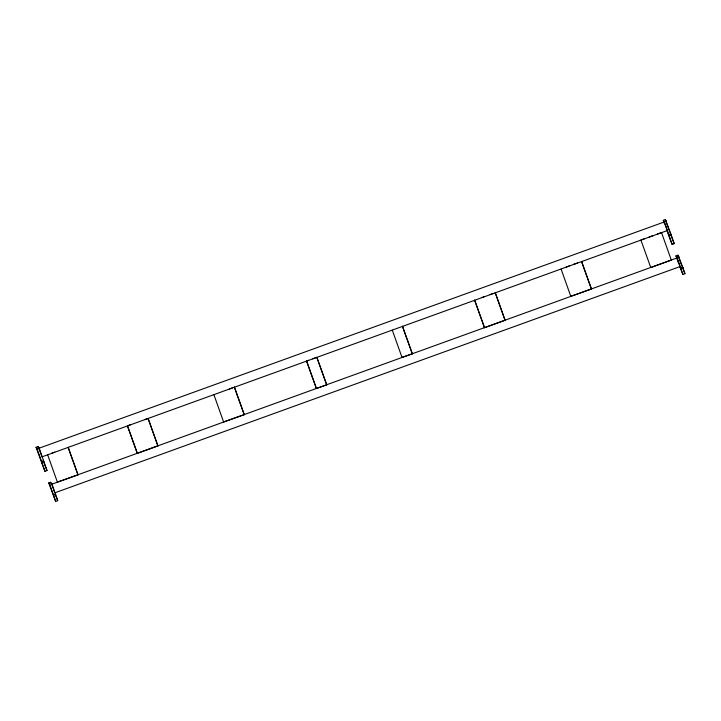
<?xml version="1.0" encoding="UTF-8"?>
<svg xmlns="http://www.w3.org/2000/svg" width="721" height="721" viewBox="0 0 721 721"><rect width="100%" height="100%" fill="white"/><g stroke="black" fill="none" stroke-linecap="round" stroke-linejoin="round"><path stroke-width="1.08" d="M44.945 471.3L36.05 447.326L38.105 446.587L38.988 447.822L43.837 461.422L41.638 461.963L44.945 471.3L47 470.552L43.837 461.422M664.402 223.474L663.284 220.338L665.339 219.59L671.062 234.424L668.872 234.974L671.062 234.424M36.05 447.326L36.933 448.57L38.988 447.822M663.284 220.338L664.167 221.572L666.222 220.833M38.925 448.264L664.104 222.014L666.006 226.836L667.168 230.612L41.989 456.862L38.925 448.264L39.105 449.156M51.696 453.257L54.778 452.139M144.966 419.496L148.166 418.54L157.908 445.92L137.323 453.365L127.464 425.832L130.555 424.714M229.242 388.998L232.333 387.88M326.703 384.834L316.843 357.301L326.703 384.834L316.429 388.556L306.569 361.014L308.624 360.275M312.734 358.788L315.816 357.67M481.853 297.584L483.917 296.836M490.091 294.601L493.182 293.483M566.138 267.076L569.23 265.959M573.339 264.472L577.458 262.985M661.572 232.739L671.323 260.119L650.775 267.554L640.906 240.021L645.016 238.534M649.125 237.047L653.235 235.56M657.345 234.073L660.427 232.955M671.9 243.923L674.225 243.563L672.17 244.302L671.639 243.554L666.637 229.747M55.661 501.41L48.731 482.926L50.785 482.187L51.669 483.421L55.643 494.597L53.444 495.138L55.661 501.41L57.716 500.662L55.643 494.597M677.046 258.983L675.956 255.937L678.01 255.189L682.877 267.599L680.678 268.149L682.877 267.599M48.731 482.926L49.614 484.17L51.669 483.421M675.956 255.937L676.848 257.172L678.903 256.433M676.911 258.001L51.741 484.242L54.796 492.849L679.975 266.599L676.911 258.001L677.1 258.884M57.338 482.124L77.994 474.842L68.134 447.308L77.994 474.842M223.555 421.965L244.248 414.674L234.388 387.132L244.248 414.674M401.948 357.409L412.34 353.84L402.471 326.307L412.34 353.84M484.512 327.722L474.652 300.188L484.512 327.722L505.097 320.277L495.237 292.735L505.097 320.277M570.744 296.322L591.436 289.031L581.577 261.489L591.436 289.031M679.939 267.103L682.895 274.413L684.95 273.674L682.733 267.401M673.955 243.175L670.179 233.189M684.95 273.674L682.463 267.473M561.1 269.095L570.852 296.475M392.314 330.182L402.066 357.562M306.569 361.014L316.429 388.556M213.912 394.738L223.663 422.118M157.908 445.92L148.048 418.378M127.464 425.832L137.323 453.365M47.694 454.897L57.446 482.277M42.945 460.178L47 470.552M57.716 500.662L55.229 494.462M678.073 261.777L678.668 263.372M665.339 219.59L669.809 232.144M678.01 255.189L681.994 266.364M664.167 221.572L669.007 235.172M676.848 257.172L680.822 268.347M38.105 446.587L38.853 448.678M36.933 448.57L41.782 462.161M49.614 484.17L53.588 495.336M670.918 234.226L674.225 243.563M668.872 234.974L672.17 244.302M680.678 268.149L682.895 274.413M664.104 222.014L664.284 222.906"/></g></svg>
